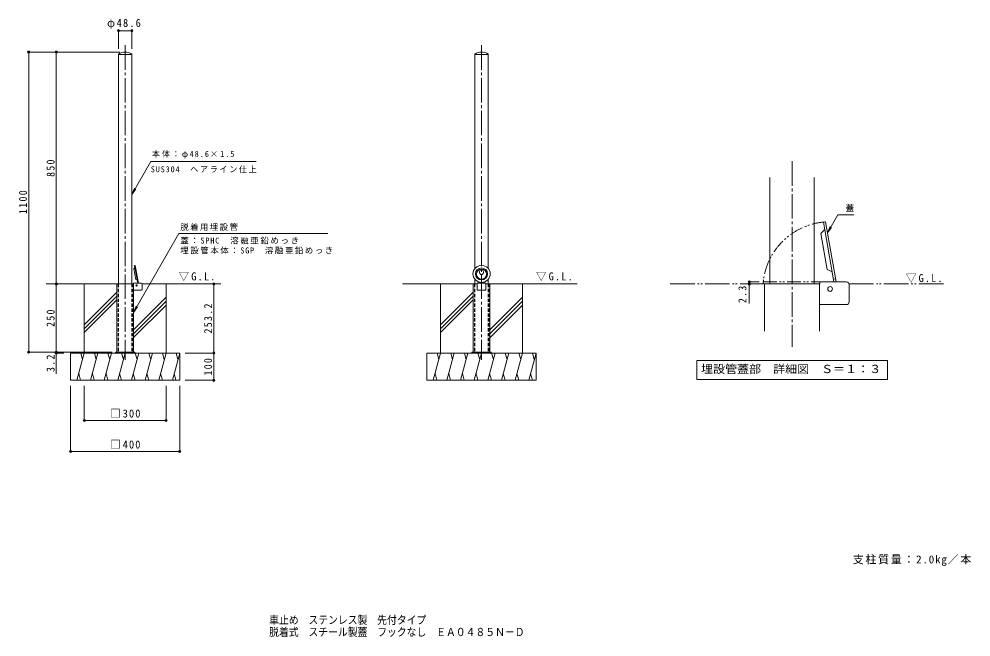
# Model space of a CAD drawing. Units: millimetres at full size, sheet at 1:10, with parts at other scales. Extents: x -1695 to 1794, y -1371 to 895.
import ezdxf
from ezdxf.enums import TextEntityAlignment as Align

# ---------------------------------------------------------------- set-up
doc = ezdxf.new("R2010")
doc.units = ezdxf.units.MM
doc.header["$LTSCALE"] = 10
doc.header["$PDMODE"] = 32
doc.header["$PDSIZE"] = 8
for name, pattern in [('CHAIN2', [12, 9, -1, 1, -1]), ('DASHED1', [1.8, 1.2, -0.6]), ('DOUBLE_CHAIN1', [8.8, 5, -1, 0.6, -0.6, 0.6, -1]), ('DOUBLE_CHAIN2', [12.8, 9, -1, 0.6, -0.6, 0.6, -1])]:
    doc.linetypes.add(name, pattern=pattern)
for name, color, linetype, lineweight in [('3-0', 7, 'CHAIN2', 9), ('3-1', 4, 'Continuous', 9), ('3-2', 3, 'Continuous', 9), ('3-4', 7, 'Continuous', 9), ('3-5', 7, 'Continuous', 9), ('3-6', 6, 'DOUBLE_CHAIN2', 9), ('C-0', 7, 'CHAIN2', 9), ('C-1', 2, 'Continuous', 9), ('C-2', 3, 'Continuous', 9), ('C-4', 7, 'Continuous', 9), ('C-5', 7, 'Continuous', 9), ('C-6', 6, 'Continuous', 9)]:
    doc.layers.add(name, color=color, linetype=linetype, lineweight=lineweight)
doc.layers.add('F-5_F-5ﾚｲﾔ', color=2, linetype='Continuous')
doc.styles.add('ＭＳ ゴシック', font='')
doc.styles.get('ＭＳ ゴシック').set_extended_font_data('MS Gothic')

msp = doc.modelspace()

# ---------------------------------------------------------------- linework, layer by layer
at = {"layer": '3-0'}
msp.add_line((1138.35, 373.01), (1138.35, -306.67), dxfattribs=at)
at = {"layer": '3-1'}
for p, q in [((1260.75, 150.93), (1253.2, 149.6)), ((1253.2, 149.6), (1291.72, -68.86)), ((1260.75, 150.93), (1299.5, -68.86)), ((1243.59, 108.13), (1257.97, 122.51)), ((1266.73, -23.16), (1243.59, 108.13)), ((1266.73, -23.16), (1285.17, -31.76)), ((1297.5, -57.52), (1289.95, -58.85))]:
    msp.add_line(p, q, dxfattribs=at)
at = {"layer": '3-1', "linetype": 'DOUBLE_CHAIN1'}
msp.add_line((1032.68, -76.52), (1240.35, -76.52), dxfattribs=at)
at = {"layer": '3-1', "color": 2}
for p, q in [((1037.52, -76.52), (1240.35, -76.52)), ((1037.52, -76.52), (1037.52, -249.1)), ((1239.18, -249.1), (1239.18, -76.52)), ((1347.68, -141.61), (1347.68, -79.52)), ((1337.11, -152.19), (1239.18, -152.19))]:
    msp.add_line(p, q, dxfattribs=at)
at = {"layer": '3-1', "linetype": 'DOUBLE_CHAIN1'}
msp.add_lwpolyline([(1032.68, -76.52), (1032.68, -68.86), (1240.35, -68.86)], dxfattribs=at)
at = {"layer": '3-1', "color": 2}
msp.add_lwpolyline([(1337.02, -68.86), (1240.35, -68.86), (1240.35, -76.52)], dxfattribs=at)
at = {"layer": '3-1'}
msp.add_circle((1277.68, -94.86), 8.83, dxfattribs=at)
at = {"layer": '3-1', "linetype": 'DOUBLE_CHAIN1'}
msp.add_arc((1277.68, -94.86), 246.38, 93.9423, 175.73245, dxfattribs=at)
at = {"layer": '3-1', "color": 2}
for centre, start, end in [((1337.02, -79.52), 0, 90), ((1337.02, -141.52), 270.47024, 359.52976)]:
    msp.add_arc(centre, 10.67, start, end, dxfattribs=at)
at = {"layer": '3-2'}
for p, q in [((1057.35, 313.16), (1057.35, -76.52)), ((1219.35, 313.16), (1219.35, -76.52))]:
    msp.add_line(p, q, dxfattribs=at)
at = {"layer": '3-4'}
for p, q in [((978.25, -68.86), (1017.47, -68.86)), ((981.25, -68.86), (981.25, -148.59)), ((978.25, -76.53), (1017.52, -76.53))]:
    msp.add_line(p, q, dxfattribs=at)
for p in [(981.25, -68.86), (981.25, -76.53)]:
    msp.add_point(p, dxfattribs=at)
at = {"layer": '3-5'}
for p, q in [((1267.88, 110.48), (1306.28, 176.99)), ((1306.28, 176.99), (1364.65, 176.99)), ((1267.88, 110.48), (1277.45, 133.57)), ((1267.88, 110.48), (1283.1, 130.31)), ((788.78, -357.02), (788.78, -427.02)), ((788.78, -357.02), (1487.92, -357.02)), ((1487.92, -357.02), (1487.92, -427.02)), ((788.78, -427.02), (1487.92, -427.02))]:
    msp.add_line(p, q, dxfattribs=at)
at = {"layer": '3-6'}
for p, q in [((1037.52, -76.52), (685.11, -76.52)), ((1347.25, -76.52), (1696.87, -76.52))]:
    msp.add_line(p, q, dxfattribs=at)
at = {"layer": 'C-0'}
for p, q in [((-1306.34, 798.48), (-1306.34, -354.72)), ((0, 798.48), (0, -354.72))]:
    msp.add_line(p, q, dxfattribs=at)
at = {"layer": 'C-1', "color": 4}
for p, q in [((-1274.77, -21.13), (-1270.46, -16.81)), ((-1267.83, -60.51), (-1274.77, -21.13)), ((-1269.62, -8.29), (-1271.89, -8.69)), ((-1271.89, -8.69), (-1260.33, -74.22)), ((-1269.62, -8.29), (-1258, -74.22)), ((-7, -35.02), (-7, -31.02)), ((7, -31.02), (7, -35.02)), ((-1267.83, -60.51), (-1262.3, -63.09)), ((-10, -74.22), (-10, -69.23)), ((10, -74.22), (10, -69.23)), ((-1258.6, -70.82), (-1260.86, -71.22))]:
    msp.add_line(p, q, dxfattribs=at)
at = {"layer": 'C-1'}
for p, q in [((-1336.59, -76.52), (-1336.59, -326.52)), ((-1336.59, -76.52), (-1275.74, -76.52)), ((-1276.09, -326.52), (-1276.09, -76.52)), ((-1246.72, -99.22), (-1276.09, -99.22)), ((-1243.54, -96.05), (-1243.54, -77.42)), ((-16.3, -76.52), (-30.25, -76.52)), ((-30.25, -326.52), (-30.25, -76.52)), ((-16.3, -74.22), (-16.3, -99.22)), ((16.3, -99.22), (-16.3, -99.22)), ((16.3, -76.52), (30.25, -76.52)), ((30.25, -326.52), (30.25, -76.52)), ((-1341.34, -329.72), (-1341.34, -326.52)), ((-1271.34, -326.52), (-1341.34, -326.52)), ((-1318.84, -326.52), (-1318.84, -329.72)), ((-1293.84, -326.52), (-1293.84, -329.72)), ((-1271.34, -329.72), (-1271.34, -326.52)), ((-35, -329.72), (-35, -326.52)), ((35, -326.52), (-35, -326.52)), ((-12.5, -326.52), (-12.5, -329.72)), ((12.5, -326.52), (12.5, -329.72)), ((35, -329.72), (35, -326.52))]:
    msp.add_line(p, q, dxfattribs=at)
at = {"layer": 'C-1', "linetype": 'DASHED1'}
for p, q in [((-1332.59, -76.52), (-1332.59, -326.52)), ((-1280.09, -76.52), (-1280.09, -326.52)), ((-26.25, -76.52), (-26.25, -326.52)), ((26.25, -76.52), (26.25, -326.52))]:
    msp.add_line(p, q, dxfattribs=at)
at = {"layer": 'C-1'}
for points in [[(-1246.74, -74.22), (-1275.74, -74.22), (-1275.74, -76.52)], [(-16.3, -74.22), (16.3, -74.22), (16.3, -99.22)]]:
    msp.add_lwpolyline(points, dxfattribs=at)
at = {"layer": 'C-1', "color": 4}
msp.add_circle((-1264.54, -82.02), 2.65, dxfattribs=at)
for centre, start, end in [((0, -31.02), 90, 180), ((0, -31.02), 0, 90), ((0, -35.02), 180, 270), ((0, -35.02), 270, 0)]:
    msp.add_arc(centre, 7, start, end, dxfattribs=at)
at = {"layer": 'C-1'}
for centre, start, end in [((-1246.74, -77.42), 0, 90), ((-1246.74, -96.02), 270.47024, 359.52976)]:
    msp.add_arc(centre, 3.2, start, end, dxfattribs=at)
at = {"layer": 'C-1', "color": 4}
for centre, major_axis, ratio in [((0, -39.55), (31.75, 0), 0.984808), ((0, -39.55), (22.3, 0), 0.984808), ((0, -40.42), (0, 18.51), 0.983074)]:
    msp.add_ellipse(centre, major_axis=major_axis, ratio=ratio, dxfattribs=at)
at = {"layer": 'C-2'}
for p, q in [((-1330.64, 765.83), (-1330.64, -76.52)), ((-1282.04, 764.48), (-1330.64, 764.48)), ((-1282.04, 765.83), (-1282.04, -76.52)), ((-24.14, 765.83), (-24.14, -19.24)), ((24.46, 764.48), (-24.14, 764.48)), ((24.46, 765.83), (24.46, -19.62)), ((-24.14, -59.87), (-24.14, -76.52)), ((24.46, -59.49), (24.46, -76.52))]:
    msp.add_line(p, q, dxfattribs=at)
at = {"layer": 'C-2', "linetype": 'DASHED1'}
for p, q in [((-1330.64, -76.52), (-1330.64, -326.52)), ((-1282.04, -76.52), (-1282.04, -326.52)), ((-24.3, -76.52), (-24.3, -326.52)), ((24.3, -76.52), (24.3, -326.52))]:
    msp.add_line(p, q, dxfattribs=at)
at = {"layer": 'C-2'}
for centre in [(-1306.34, 731.04), (0.16, 731.04)]:
    msp.add_arc(centre, 42.44, 55.07015, 124.92985, dxfattribs=at)
at = {"layer": 'C-4'}
for p, q in [((-1330.64, 854.74), (-1330.64, 785.83)), ((-1330.64, 851.74), (-1282.04, 851.74)), ((-1282.04, 854.74), (-1282.04, 785.83)), ((-1662.96, 773.48), (-1326.34, 773.48)), ((-1659.96, 773.48), (-1659.96, -326.52)), ((-1558.77, 773.48), (-1558.77, -76.52)), ((-1558.77, -76.52), (-1558.77, -406.62)), ((-981.42, -76.52), (-981.42, -329.72)), ((-1662.96, -326.52), (-1354.29, -326.52)), ((-1561.77, -329.72), (-1530.88, -329.72)), ((-978.42, -329.72), (-1086.34, -329.72)), ((-981.42, -329.72), (-981.42, -429.72)), ((-1506.34, -693.62), (-1506.34, -449.72)), ((-1456.34, -580.03), (-1456.34, -449.72)), ((-1156.34, -580.03), (-1156.34, -449.72)), ((-1106.34, -693.62), (-1106.34, -449.72)), ((-978.42, -429.72), (-1086.34, -429.72)), ((-1456.34, -577.03), (-1156.34, -577.03)), ((-1506.34, -690.62), (-1106.34, -690.62))]:
    msp.add_line(p, q, dxfattribs=at)
for p in [(-1330.64, 851.74), (-1282.04, 851.74), (-1659.96, 773.48), (-1558.77, 773.48), (-1558.77, -76.52), (-981.42, -76.52), (-1659.96, -326.52), (-1558.77, -326.52), (-1558.77, -329.72), (-981.42, -329.72), (-981.42, -429.72), (-1456.34, -577.03), (-1156.34, -577.03), (-1506.34, -690.62), (-1106.34, -690.62)]:
    msp.add_point(p, dxfattribs=at)
at = {"layer": 'C-5'}
for p, q in [((-1212.58, 371.88), (-826.43, 371.88)), ((-1282.04, 251.57), (-1266.82, 271.4)), ((-1276.09, -180.67), (-1109.8, 108.95)), ((-563.02, 108.95), (-1109.8, 108.95)), ((-1276.09, -180.67), (-1266.58, -157.55)), ((-1276.09, -180.67), (-1260.92, -160.8))]:
    msp.add_line(p, q, dxfattribs=at)
msp.add_lwpolyline([(-1212.58, 371.88), (-1282.04, 251.57), (-1272.48, 274.67)], dxfattribs=at)
at = {"layer": 'C-6'}
for p, q in [((-1336.59, -76.52), (-1596.17, -76.52)), ((-1456.34, -329.72), (-1456.34, -76.52)), ((-1243.62, -76.52), (-955.32, -76.52)), ((-1156.34, -329.72), (-1156.34, -76.52)), ((-289.83, -76.52), (-30.25, -76.52)), ((-150, -329.72), (-150, -76.52)), ((351.02, -76.52), (30.25, -76.52)), ((150, -329.72), (150, -76.52)), ((-1336.59, -106.97), (-1456.34, -226.72)), ((-1336.59, -121.11), (-1456.34, -240.86)), ((-1336.59, -135.25), (-1456.34, -255)), ((-1156.34, -125.6), (-1275.63, -244.88)), ((-30.25, -106.97), (-150, -226.72)), ((-30.25, -121.11), (-150, -240.86)), ((-30.25, -135.25), (-150, -255)), ((150, -125.6), (30.25, -245.35)), ((-1156.34, -139.74), (-1275.63, -259.02)), ((-1156.34, -153.88), (-1275.63, -273.17)), ((150, -139.74), (30.25, -259.49)), ((150, -153.88), (30.25, -273.63)), ((-1506.34, -329.72), (-1106.34, -329.72)), ((-1506.34, -429.72), (-1506.34, -329.72)), ((-1456.34, -329.72), (-1483.14, -429.72)), ((-1469.39, -329.72), (-1462.87, -354.07)), ((-1406.34, -329.72), (-1433.14, -429.72)), ((-1419.39, -329.72), (-1412.87, -354.07)), ((-1356.34, -329.72), (-1383.14, -429.72)), ((-1369.39, -329.72), (-1362.87, -354.07)), ((-1306.34, -329.72), (-1333.14, -429.72)), ((-1319.39, -329.72), (-1312.87, -354.07)), ((-1256.34, -329.72), (-1283.14, -429.72)), ((-1269.39, -329.72), (-1262.87, -354.07)), ((-1206.34, -329.72), (-1233.14, -429.72)), ((-1219.39, -329.72), (-1212.87, -354.07)), ((-1156.34, -329.72), (-1183.14, -429.72)), ((-1169.39, -329.72), (-1162.87, -354.07)), ((-1106.34, -329.72), (-1133.14, -429.72)), ((-1119.39, -329.72), (-1112.87, -354.07)), ((-1106.34, -429.72), (-1106.34, -329.72)), ((-200, -329.72), (200, -329.72)), ((-200, -429.72), (-200, -329.72)), ((-150, -329.72), (-176.79, -429.72)), ((-163.05, -329.72), (-156.52, -354.07)), ((-100, -329.72), (-126.79, -429.72)), ((-113.05, -329.72), (-106.52, -354.07)), ((-50, -329.72), (-76.79, -429.72)), ((-63.05, -329.72), (-56.52, -354.07)), ((0, -329.72), (-26.79, -429.72)), ((-13.05, -329.72), (-6.52, -354.07)), ((50, -329.72), (23.21, -429.72)), ((36.95, -329.72), (43.48, -354.07)), ((100, -329.72), (73.21, -429.72)), ((86.95, -329.72), (93.48, -354.07)), ((150, -329.72), (123.21, -429.72)), ((136.95, -329.72), (143.48, -354.07)), ((200, -329.72), (173.21, -429.72)), ((186.95, -329.72), (193.48, -354.07)), ((200, -429.72), (200, -329.72)), ((-1470.09, -429.72), (-1476.61, -405.37)), ((-1420.09, -429.72), (-1426.61, -405.37)), ((-1370.09, -429.72), (-1376.61, -405.37)), ((-1320.09, -429.72), (-1326.61, -405.37)), ((-1270.09, -429.72), (-1276.61, -405.37)), ((-1220.09, -429.72), (-1226.61, -405.37)), ((-1170.09, -429.72), (-1176.61, -405.37)), ((-1120.09, -429.72), (-1126.61, -405.37)), ((-163.75, -429.72), (-170.27, -405.37)), ((-113.75, -429.72), (-120.27, -405.37)), ((-63.75, -429.72), (-70.27, -405.37)), ((-13.75, -429.72), (-20.27, -405.37)), ((36.25, -429.72), (29.73, -405.37)), ((86.25, -429.72), (79.73, -405.37)), ((136.25, -429.72), (129.73, -405.37)), ((186.25, -429.72), (179.73, -405.37)), ((-1506.34, -429.72), (-1106.34, -429.72)), ((-200, -429.72), (200, -429.72))]:
    msp.add_line(p, q, dxfattribs=at)

# ---------------------------------------------------------------- texts
at = {"layer": '3-4', "color": 2, "insert": (971.25, -146.63), "char_height": 29.33, "attachment_point": 7, "rotation": 90, "style": 'ＭＳ ゴシック'}
msp.add_mtext('\\T1.27;\\W0.9;2.3', dxfattribs=at)
at = {"layer": '3-5', "style": 'ＭＳ ゴシック'}
msp.add_text('蓋', height=21.99, dxfattribs=at).set_placement((1334.65, 183.66), align=Align.BOTTOM_LEFT)
at = {"layer": '3-5', "color": 2, "style": 'ＭＳ ゴシック', "width": 1.1}
msp.add_text('埋設管蓋部\u3000詳細図\u3000Ｓ＝１：３', height=29.33, dxfattribs=at).set_placement((804.74, -412.02), align=Align.BOTTOM_LEFT)
at = {"layer": '3-5', "color": 2, "insert": (1555.5, -72.44), "char_height": 29.33, "attachment_point": 7, "style": 'ＭＳ ゴシック'}
msp.add_mtext('\\T1.22;\\W0.95;▽G.L.', dxfattribs=at)
at = {"layer": 'C-4', "color": 2, "char_height": 29.33, "attachment_point": 7, "style": 'ＭＳ ゴシック'}
for s, insert in [('\\T1.22;\\W0.95;φ48.6', (-1372.59, 857.74)), ('\\T1.21;\\W0.95;□300', (-1361.34, -567.03)), ('\\T1.21;\\W0.95;□400', (-1361.34, -680.62))]:
    msp.add_mtext(s, dxfattribs=dict(at, insert=insert))
at = {"layer": 'C-4', "color": 2, "char_height": 29.33, "attachment_point": 7, "rotation": 90, "style": 'ＭＳ ゴシック'}
for s, insert in [('\\T1.27;\\W0.9;850', (-1564.77, 315.98)), ('\\T1.28;\\W0.9;1100', (-1665.96, 179.73)), ('\\T1.27;\\W0.9;250', (-1564.77, -234.02)), ('\\T1.28;\\W0.9;253.2', (-987.42, -258.12)), ('\\T1.27;\\W0.9;3.2', (-1564.77, -399.18)), ('\\T1.27;\\W0.9;100', (-987.42, -412.22))]:
    msp.add_mtext(s, dxfattribs=dict(at, insert=insert))
at = {"layer": 'C-5', "char_height": 21.99, "attachment_point": 7, "style": 'ＭＳ ゴシック'}
for s, insert in [('\\T1.25;\\W0.95;本体：φ48.6×1.5', (-1208.1, 383.1)), ('\\T1.22;\\W0.95;SUS304\u3000ヘアライン仕上', (-1212.58, 330.58)), ('\\T1.17;脱着用埋設管', (-1104.09, 118.35)), ('\\T1.2;蓋：SPHC\u3000溶融亜鉛めっき', (-1104.09, 69.05)), ('\\T1.19;埋設管本体：SGP\u3000溶融亜鉛めっき', (-1104.09, 32.73))]:
    msp.add_mtext(s, dxfattribs=dict(at, insert=insert))
at = {"layer": 'C-5', "color": 2, "char_height": 29.33, "attachment_point": 7, "style": 'ＭＳ ゴシック'}
for s, insert in [('\\T1.22;\\W0.95;▽G.L.', (-1110.47, -66.15)), ('\\T1.22;\\W0.95;▽G.L.', (199.63, -66.15)), ('\\T1.16;支柱質量：2.0kg／本', (1360.99, -1110.77))]:
    msp.add_mtext(s, dxfattribs=dict(at, insert=insert))
at = {"layer": 'F-5_F-5ﾚｲﾔ', "style": 'ＭＳ ゴシック', "width": 0.9}
for s, p in [('車止め\u3000ステンレス製\u3000先付タイプ', (-778.5, -1332)), ('脱着式\u3000スチール製蓋\u3000フックなし\u3000ＥＡ０４８５Ｎ－Ｄ', (-778.5, -1376.28))]:
    msp.add_text(s, height=29.33, dxfattribs=at).set_placement(p, align=Align.BOTTOM_LEFT)

doc.saveas('drawing.dxf')
